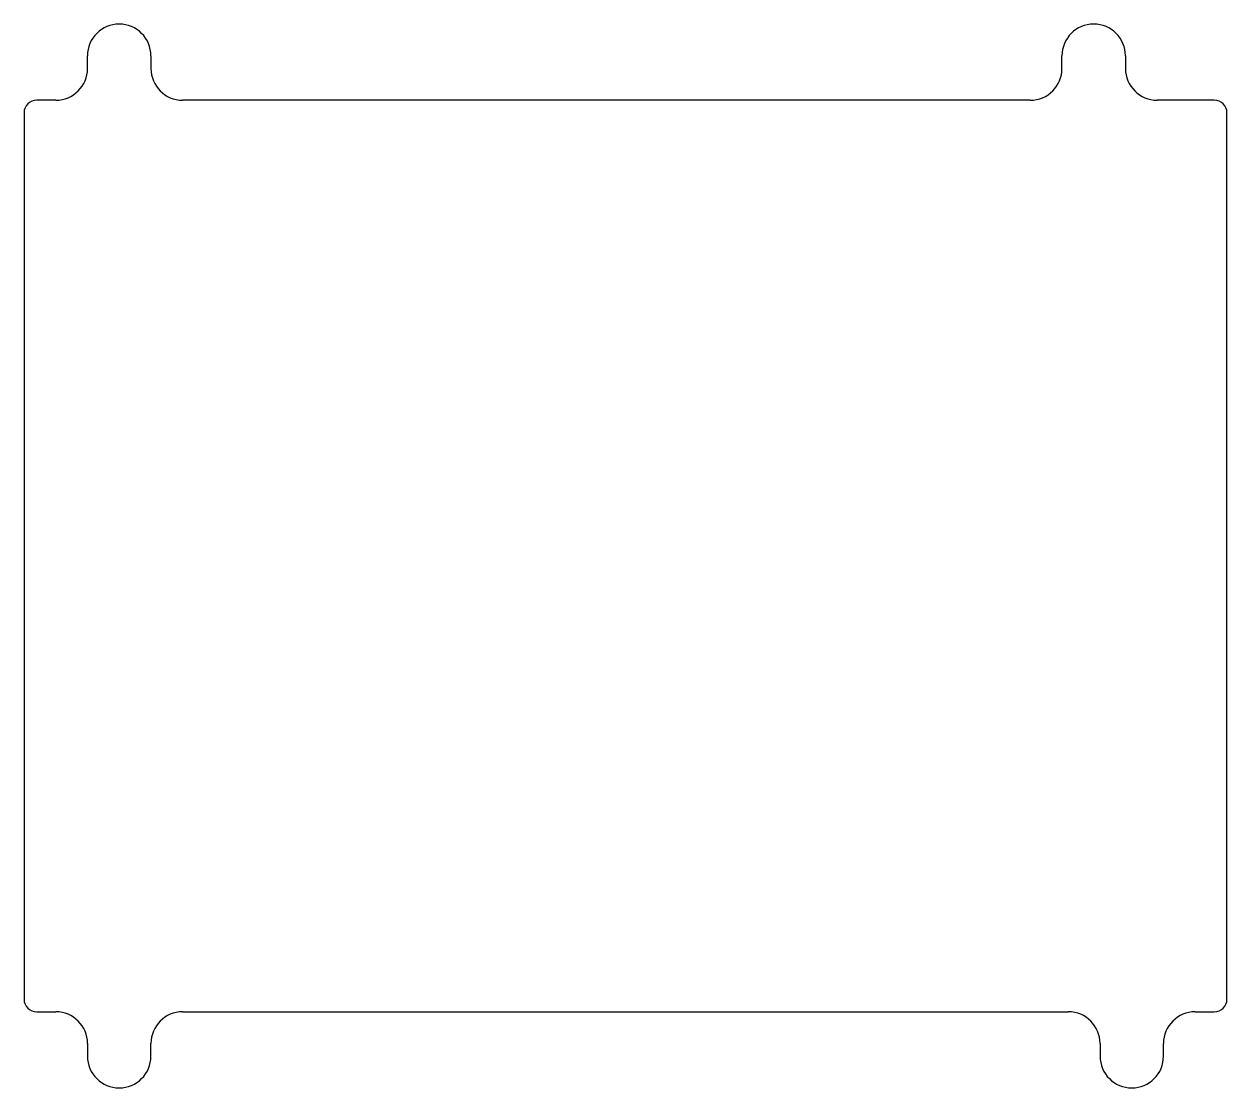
# Model space of a CAD drawing. Extents: x -47.8 to 47, y -37.9 to 45.9.
import ezdxf

# ---------------------------------------------------------------- set-up
doc = ezdxf.new("R2010")
doc.units = 0
doc.header["$MEASUREMENT"] = 0
doc.layers.add('MODELSKETCH_VISIBLE', color=7, linetype='CONTINUOUS')

msp = doc.modelspace()

# ---------------------------------------------------------------- linework, layer by layer
at = {"layer": 'MODELSKETCH_VISIBLE'}
for p, q in [((-42.764, 42.439), (-42.764, 43.439)), ((-37.764, 43.439), (-37.764, 42.439)), ((34.036, 42.439), (34.036, 43.439)), ((39.036, 43.439), (39.036, 42.439)), ((-45.264, 39.939), (-46.764, 39.939)), ((4.636, 39.939), (-35.264, 39.939)), ((31.536, 39.939), (4.636, 39.939)), ((46.036, 39.939), (41.536, 39.939)), ((-47.764, 38.939), (-47.764, -30.911)), ((47.036, -30.911), (47.036, 38.939)), ((-46.764, -31.911), (-45.264, -31.911)), ((-35.264, -31.911), (4.636, -31.911)), ((4.636, -31.911), (34.536, -31.911)), ((44.536, -31.911), (46.036, -31.911)), ((-42.764, -34.411), (-42.764, -35.411)), ((-37.764, -35.411), (-37.764, -34.411)), ((37.036, -34.411), (37.036, -35.411)), ((42.036, -35.411), (42.036, -34.411))]:
    msp.add_line(p, q, dxfattribs=at)
for centre, radius, start, end in [((-40.264, 43.439), 2.5, 90, 180), ((-40.264, 43.439), 2.5, 0, 90), ((36.536, 43.439), 2.5, 90, 180), ((36.536, 43.439), 2.5, 0, 90), ((-45.264, 42.439), 2.5, 270, 0), ((-35.264, 42.439), 2.5, 180, 270), ((31.536, 42.439), 2.5, 270, 0), ((41.536, 42.439), 2.5, 180, 270), ((-46.764, 38.939), 1, 90, 180), ((46.036, 38.939), 1, 0, 90), ((-46.764, -30.911), 1, 180, 270), ((46.036, -30.911), 1, 270, 0), ((-45.264, -34.411), 2.5, 0, 90), ((-35.264, -34.411), 2.5, 90, 180), ((34.536, -34.411), 2.5, 0, 90), ((44.536, -34.411), 2.5, 90, 180), ((-40.264, -35.411), 2.5, 180, 270), ((-40.264, -35.411), 2.5, 270, 0), ((39.536, -35.411), 2.5, 180, 270), ((39.536, -35.411), 2.5, 270, 0)]:
    msp.add_arc(centre, radius, start, end, dxfattribs=at)

doc.saveas('drawing.dxf')
